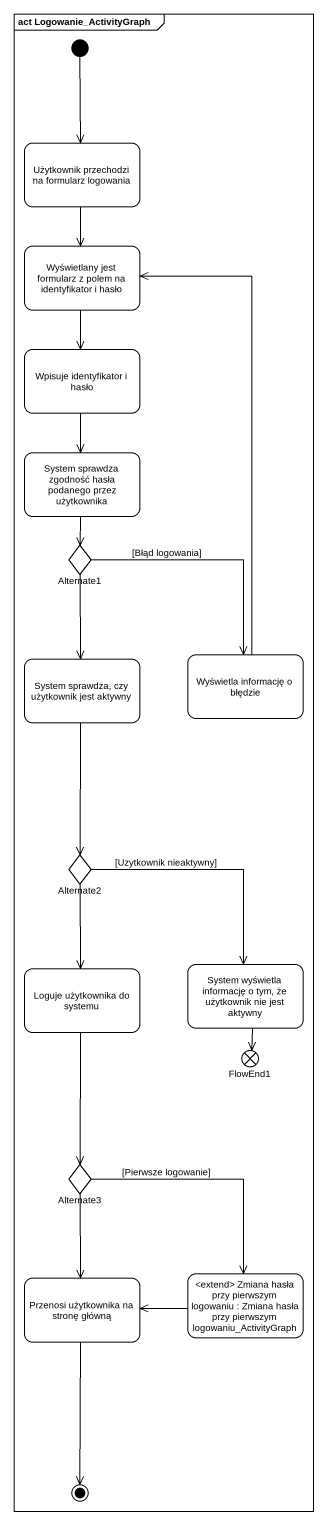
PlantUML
@startuml
mainframe act Logowanie_ActivityGraph
hide empty description
state "Użytkownik przechodzi na formularz logowania" as Użytkownik_przechodzi_na
state "Wyświetlany jest formularz z polem na identyfikator i hasło" as Wyświetlany_jest_formularz
state "Wpisuje identyfikator i hasło" as Wpisuje_identyfikator_i
state "System sprawdza zgodność hasła podanego przez użytkownika" as System_sprawdza_zgodność
state Alternate1 <<choice>>
state "System sprawdza, czy użytkownik jest aktywny" as System_sprawdza_czy
state "Wyświetla informację o błędzie" as Wyświetla_informację_o
state Alternate2 <<choice>>
state "Loguje użytkownika do systemu" as Loguje_użytkownika_do
state "System wyświetla informację o tym, że użytkownik nie jest aktywny" as System_wyświetla_informację
state FlowEnd1 <<end>>
state Alternate3 <<choice>>
state "Przenosi użytkownika na stronę główną" as Przenosi_użytkownika_na
state "<extend> Zmiana hasła przy pierwszym logowaniu : Zmiana hasła przy pierwszym logowaniu_ActivityGraph" as extend_Zmiana_hasła_przy
[*] --> Użytkownik_przechodzi_na
Użytkownik_przechodzi_na --> Wyświetlany_jest_formularz
Wyświetlany_jest_formularz --> Wpisuje_identyfikator_i
Wpisuje_identyfikator_i --> System_sprawdza_zgodność
System_sprawdza_zgodność --> Alternate1
Alternate1 --> System_sprawdza_czy
Alternate1 --> Wyświetla_informację_o : [Błąd logowania]
System_sprawdza_czy --> Alternate2
Wyświetla_informację_o -up-> Wyświetlany_jest_formularz
Alternate2 --> Loguje_użytkownika_do
Alternate2 --> System_wyświetla_informację : [Uzytkownik nieaktywny]
Loguje_użytkownika_do --> Alternate3
System_wyświetla_informację --> FlowEnd1
Alternate3 --> Przenosi_użytkownika_na
Alternate3 --> extend_Zmiana_hasła_przy : [Pierwsze logowanie]
extend_Zmiana_hasła_przy -left-> Przenosi_użytkownika_na
Przenosi_użytkownika_na --> [*]
@enduml
